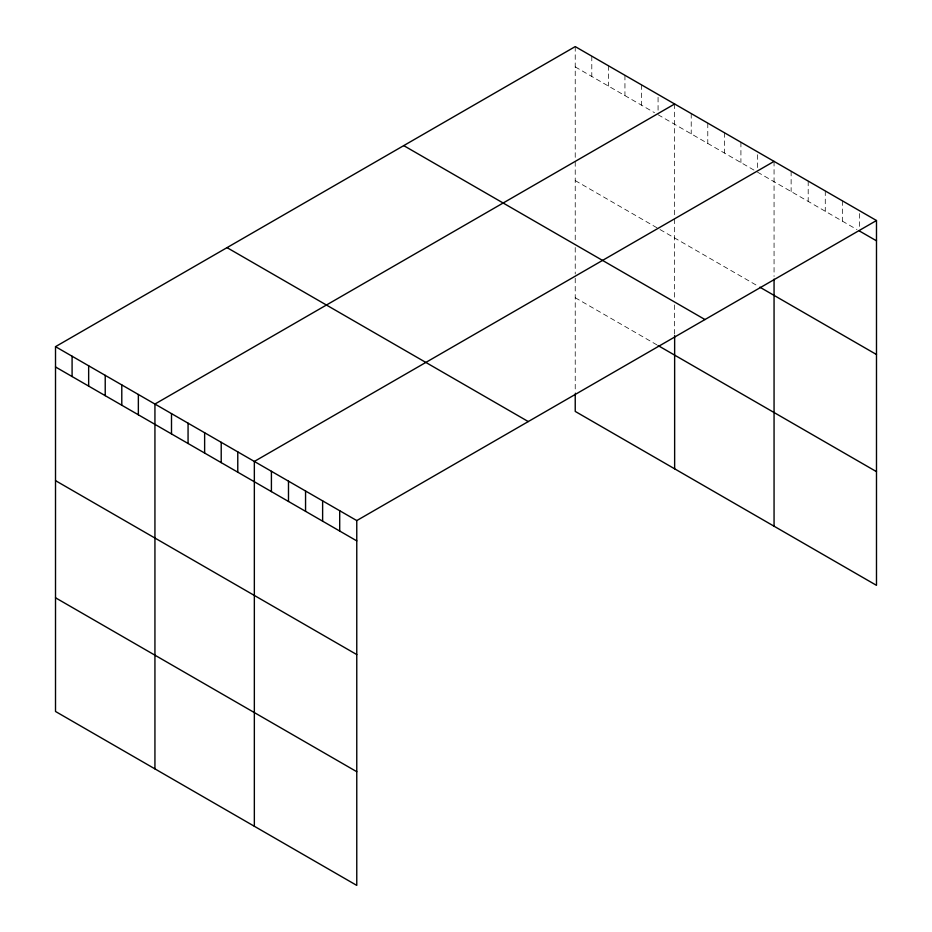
<?xml version="1.0" encoding="UTF-8"?>
<svg xmlns="http://www.w3.org/2000/svg" width="932" height="932" viewBox="0 0 932 932"><rect width="100%" height="100%" fill="white"/><g stroke="black" fill="none" stroke-linecap="round" stroke-linejoin="round"><path stroke-width="0.7" stroke-dasharray="4.66 3.5" d="M575.23 46.6L575.23 158.941M575.23 66.906L654.52 112.69M658.074 114.729L753.941 170.078M757.483 172.129L856.974 229.563M575.23 180.598L757.483 285.821M575.23 297.727L656.897 344.875M859.409 213.568L859.409 228.072M842.342 200.811L842.342 221.117M825.274 190.955L825.274 211.261M808.195 181.099L808.195 201.405M791.128 171.243L791.128 191.549M774.061 161.387L774.061 276.443M757.483 154.724L757.483 169.228M740.917 142.258L740.917 162.564M724.35 132.694L724.35 152.999M707.784 123.129L707.784 143.435M691.218 113.564L691.218 133.87M674.64 104L674.64 214.977M674.64 219.043L674.64 299.347M674.64 304.927L674.64 334.204M658.074 97.336L658.074 110.384M641.507 84.859L641.507 105.165M624.941 75.294L624.941 95.6M608.375 65.729L608.375 86.035M591.797 56.165L591.797 76.471M575.23 161.644L575.23 241.947M575.23 247.528L575.23 274.02M575.23 278.202L575.23 392.477"/><path stroke-width="1.4" d="M876.488 220.523L356.77 520.58L356.77 885.4L55.512 711.477L55.512 346.657L575.23 46.6L876.488 220.523L876.488 585.343L575.23 411.42L575.23 393.828M674.64 104L154.933 404.045L154.933 768.865M774.061 161.387L254.343 461.445L254.343 826.265M859.409 230.973L876.488 240.829M759.86 287.184L876.488 354.521M403.731 145.613L704.976 319.548M658.074 345.562L876.488 471.65M227.024 247.632L528.269 421.567M55.512 346.657L356.77 520.58M55.512 366.963L356.77 540.886M55.512 480.644L356.77 654.579M55.512 597.785L356.77 771.708M774.061 279.146L774.061 526.207M674.64 335.602L674.64 468.819M339.702 510.724L339.702 531.03M322.623 500.868L322.623 521.174M305.556 491.013L305.556 511.318M288.489 481.157L288.489 501.463M271.41 471.301L271.41 491.607M237.776 451.88L237.776 472.186M221.21 442.316L221.21 462.622M204.632 432.751L204.632 453.057M188.066 423.186L188.066 443.492M171.5 413.622L171.5 433.916M138.355 394.481L138.355 414.787M121.789 384.916L121.789 405.222M105.223 375.351L105.223 395.657M88.656 365.787L88.656 386.093M72.09 356.222L72.09 376.528"/></g></svg>
